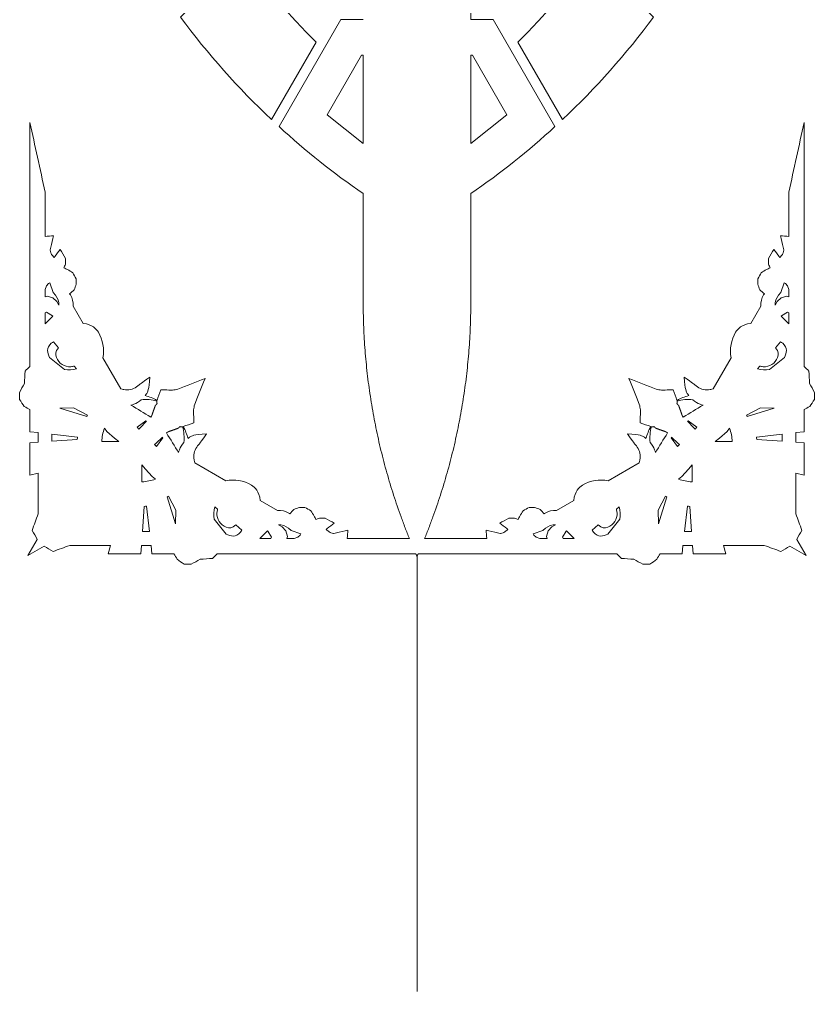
# Model space of a CAD drawing. Header units: inches. Extents: x -1.5 to 24.5, y -14.4 to 30.8.
# Drawn here: x 2.78 to 5.22, y -3.781 to -0.798 of the extents above; entities that cross this region are included whole.
import ezdxf

# ---------------------------------------------------------------- set-up
doc = ezdxf.new("R2010")
doc.units = ezdxf.units.IN
doc.header["$MEASUREMENT"] = 0
doc.layers.add('NOPLOT', color=5, linetype='Continuous', lineweight=5)

# ---------------------------------------------------------------- blocks, each defined once
blk = doc.blocks.new('Mask')
at = {"layer": 'NOPLOT', "color": 242, "true_color": 0xcd2027}
for p, q in [((-0.165, -1.1789), (-0.165, -0.9074)), ((-1.1304, -1.6084), (-1.1364, -1.6155)), ((-1.1265, -1.6062), (-1.1304, -1.6084)), ((-1.1159, -1.6355), (-1.1265, -1.6062)), ((1.1159, -1.6355), (1.1265, -1.6062)), ((1.1265, -1.6062), (1.1304, -1.6084)), ((1.1304, -1.6084), (1.1364, -1.6155)), ((-1.1364, -1.6155), (-1.1406, -1.6267)), ((-1.1406, -1.6267), (-1.1406, -1.6489)), ((-1.1093, -1.6445), (-1.1159, -1.6355)), ((1.1093, -1.6445), (1.1159, -1.6355)), ((1.1364, -1.6155), (1.1406, -1.6267)), ((1.1406, -1.6267), (1.1406, -1.6489)), ((-1.1406, -1.6489), (-1.1346, -1.6473)), ((-1.1346, -1.6473), (-1.1171, -1.652)), ((-1.1171, -1.652), (-1.1051, -1.664)), ((-1.1012, -1.6586), (-1.1093, -1.6445)), ((-1.1051, -1.664), (-1.0986, -1.6753)), ((-1.0986, -1.6682), (-1.1012, -1.6586)), ((-1.0986, -1.6753), (-1.0986, -1.6682)), ((1.0986, -1.6682), (1.1012, -1.6586)), ((1.1051, -1.664), (1.0986, -1.6753)), ((1.0986, -1.6753), (1.0986, -1.6682)), ((1.1012, -1.6586), (1.1093, -1.6445)), ((1.1171, -1.652), (1.1051, -1.664)), ((1.1346, -1.6473), (1.1171, -1.652)), ((1.1406, -1.6489), (1.1346, -1.6473)), ((-1.1364, -1.6965), (-1.1406, -1.6985)), ((-1.1406, -1.6985), (-1.1406, -1.7319)), ((-1.1179, -1.7071), (-1.1364, -1.6965)), ((-1.0548, -1.6781), (-1.0244, -1.7307)), ((1.0548, -1.6781), (1.0244, -1.7307)), ((1.1179, -1.7071), (1.1364, -1.6965)), ((1.1364, -1.6965), (1.1406, -1.6985)), ((1.1406, -1.6985), (1.1406, -1.7319)), ((-1.1406, -1.7319), (-1.1172, -1.7085)), ((-1.1172, -1.7085), (-1.1179, -1.7071)), ((1.1172, -1.7085), (1.1179, -1.7071)), ((1.1406, -1.7319), (1.1172, -1.7085)), ((-1.0993, -1.8059), (-1.1151, -1.7874)), ((1.0993, -1.8059), (1.1151, -1.7874)), ((-1.1272, -1.8353), (-1.0814, -1.8718)), ((-0.9636, -1.8361), (-0.9086, -1.9312)), ((0.9636, -1.8361), (0.9086, -1.9312)), ((1.1272, -1.8353), (1.0814, -1.8718)), ((-1.044, -1.8701), (-1.0512, -1.8617)), ((1.044, -1.8701), (1.0512, -1.8617)), ((-1.1875, -2.0631), (-1.1875, -1.9955)), ((-1.0542, -1.9896), (-1.0959, -1.9906)), ((-1.0959, -1.9906), (-1.0133, -2.016)), ((-1.0108, -2.0126), (-1.0542, -1.9896)), ((1.0108, -2.0126), (1.0542, -1.9896)), ((1.0959, -1.9906), (1.0133, -2.016)), ((1.0542, -1.9896), (1.0959, -1.9906)), ((1.1875, -2.0631), (1.1875, -1.9955)), ((-0.951, -2.0623), (-0.9587, -2.0526)), ((-0.8316, -2.0298), (-0.8587, -2.0492)), ((-0.8587, -2.0492), (-0.8529, -2.055)), ((-0.8529, -2.055), (-0.8497, -2.0513)), ((-0.8497, -2.0513), (-0.8297, -2.0312)), ((-0.8297, -2.0312), (-0.8316, -2.0298)), ((0.8297, -2.0312), (0.8316, -2.0298)), ((0.8497, -2.0513), (0.8297, -2.0312)), ((0.8316, -2.0298), (0.8587, -2.0492)), ((0.8529, -2.055), (0.8497, -2.0513)), ((0.8587, -2.0492), (0.8529, -2.055)), ((0.951, -2.0623), (0.9587, -2.0526)), ((-1.1622, -2.0659), (-1.1875, -2.0631)), ((-1.0412, -2.0795), (-1.1199, -2.0707)), ((-1.1199, -2.0707), (-1.1199, -2.0924)), ((-1.1199, -2.0924), (-1.0425, -2.0866)), ((-0.9277, -2.0829), (-0.951, -2.0623)), ((-0.9147, -2.0937), (-0.9277, -2.0829)), ((-0.8013, -2.0997), (-0.7812, -2.0797)), ((-0.7798, -2.0816), (-0.7992, -2.1087)), ((-0.7812, -2.0797), (-0.7798, -2.0816)), ((0.7812, -2.0797), (0.7798, -2.0816)), ((0.7798, -2.0816), (0.7992, -2.1087)), ((0.8013, -2.0997), (0.7812, -2.0797)), ((0.9147, -2.0937), (0.9277, -2.0829)), ((0.9277, -2.0829), (0.951, -2.0623)), ((1.0412, -2.0795), (1.1199, -2.0707)), ((1.1199, -2.0924), (1.0425, -2.0866)), ((1.1199, -2.0707), (1.1199, -2.0924)), ((1.1622, -2.0659), (1.1875, -2.0631)), ((-1.1875, -2.0975), (-1.1622, -2.0956)), ((-1.1875, -2.197), (-1.1875, -2.0975)), ((-0.805, -2.1029), (-0.8013, -2.0997)), ((-0.7992, -2.1087), (-0.805, -2.1029)), ((0.7992, -2.1087), (0.805, -2.1029)), ((0.805, -2.1029), (0.8013, -2.0997)), ((1.1875, -2.0975), (1.1622, -2.0956)), ((1.1875, -2.197), (1.1875, -2.0975)), ((-0.8437, -2.1647), (-0.8329, -2.1777)), ((-0.8329, -2.1777), (-0.8123, -2.201)), ((-0.5861, -2.2136), (-0.6812, -2.1586)), ((0.5861, -2.2136), (0.6812, -2.1586)), ((0.8329, -2.1777), (0.8123, -2.201)), ((0.8437, -2.1647), (0.8329, -2.1777)), ((-1.1622, -2.1902), (-1.1875, -2.197)), ((-0.8123, -2.201), (-0.8026, -2.2087)), ((0.8123, -2.201), (0.8026, -2.2087)), ((1.1622, -2.1902), (1.1875, -2.197)), ((-0.7406, -2.3459), (-0.766, -2.2633)), ((-0.7626, -2.2608), (-0.7396, -2.3042)), ((0.7626, -2.2608), (0.7396, -2.3042)), ((0.7406, -2.3459), (0.766, -2.2633)), ((-0.8424, -2.3699), (-0.8366, -2.2925)), ((-0.8295, -2.2912), (-0.8207, -2.3699)), ((-0.6201, -2.294), (-0.6117, -2.3012)), ((-0.4281, -2.3048), (-0.4807, -2.2744)), ((0.4281, -2.3048), (0.4807, -2.2744)), ((0.6201, -2.294), (0.6117, -2.3012)), ((0.8295, -2.2912), (0.8207, -2.3699)), ((0.8424, -2.3699), (0.8366, -2.2925)), ((-0.7396, -2.3042), (-0.7406, -2.3459)), ((0.7396, -2.3042), (0.7406, -2.3459)), ((-0.5853, -2.3772), (-0.6218, -2.3314)), ((-0.5559, -2.3493), (-0.5374, -2.3651)), ((-0.4253, -2.3486), (-0.4182, -2.3486)), ((-0.414, -2.3551), (-0.4253, -2.3486)), ((-0.4182, -2.3486), (-0.4086, -2.3512)), ((-0.402, -2.3671), (-0.414, -2.3551)), ((-0.4086, -2.3512), (-0.3945, -2.3593)), ((0.4086, -2.3512), (0.3945, -2.3593)), ((0.402, -2.3671), (0.414, -2.3551)), ((0.4182, -2.3486), (0.4086, -2.3512)), ((0.414, -2.3551), (0.4253, -2.3486)), ((0.4253, -2.3486), (0.4182, -2.3486)), ((0.5559, -2.3493), (0.5374, -2.3651)), ((0.5853, -2.3772), (0.6218, -2.3314)), ((-0.8207, -2.3699), (-0.8424, -2.3699)), ((-0.4819, -2.3906), (-0.4585, -2.3672)), ((-0.4585, -2.3672), (-0.4571, -2.3679)), ((-0.4571, -2.3679), (-0.4465, -2.3864)), ((-0.4465, -2.3864), (-0.4485, -2.3906)), ((-0.3973, -2.3846), (-0.402, -2.3671)), ((-0.3989, -2.3906), (-0.3973, -2.3846)), ((-0.3945, -2.3593), (-0.3855, -2.3659)), ((-0.3855, -2.3659), (-0.3562, -2.3765)), ((-0.3655, -2.3864), (-0.3767, -2.3906)), ((-0.3584, -2.3804), (-0.3655, -2.3864)), ((-0.3562, -2.3765), (-0.3584, -2.3804)), ((0.3855, -2.3659), (0.3562, -2.3765)), ((0.3562, -2.3765), (0.3584, -2.3804)), ((0.3584, -2.3804), (0.3655, -2.3864)), ((0.3655, -2.3864), (0.3767, -2.3906)), ((0.3945, -2.3593), (0.3855, -2.3659)), ((0.3973, -2.3846), (0.402, -2.3671)), ((0.3989, -2.3906), (0.3973, -2.3846)), ((0.4571, -2.3679), (0.4465, -2.3864)), ((0.4465, -2.3864), (0.4485, -2.3906)), ((0.4585, -2.3672), (0.4571, -2.3679)), ((0.4819, -2.3906), (0.4585, -2.3672)), ((0.8207, -2.3699), (0.8424, -2.3699)), ((-1.1935, -2.4435), (-1.1647, -2.3935)), ((-1.1935, -2.4435), (-1.1435, -2.4147)), ((-0.9402, -2.4122), (-0.947, -2.4375)), ((-0.8475, -2.4375), (-0.8456, -2.4122)), ((-0.8159, -2.4122), (-0.8131, -2.4375)), ((-0.4485, -2.3906), (-0.4819, -2.3906)), ((-0.3767, -2.3906), (-0.3989, -2.3906)), ((0.3767, -2.3906), (0.3989, -2.3906)), ((0.4485, -2.3906), (0.4819, -2.3906)), ((0.8159, -2.4122), (0.8131, -2.4375)), ((0.8475, -2.4375), (0.8456, -2.4122)), ((0.9402, -2.4122), (0.947, -2.4375)), ((1.1935, -2.4435), (1.1435, -2.4147)), ((1.1935, -2.4435), (1.1647, -2.3935)), ((-0.947, -2.4375), (-0.8475, -2.4375)), ((-0.8131, -2.4375), (-0.7455, -2.4375)), ((0.8131, -2.4375), (0.7455, -2.4375)), ((0.947, -2.4375), (0.8475, -2.4375))]:
    blk.add_line(p, q, dxfattribs=at)
for points in [[(-0.5349, -0.6012, 0.041743), (-0.3098, -0.8679), (-0.4468, -1.1051, -0.044528), (-0.7251, -0.7914)], [(0.5349, -0.6012, -0.041743), (0.3098, -0.8679), (0.4468, -1.1051, 0.044528), (0.7251, -0.7914)]]:
    blk.add_lwpolyline(points, format="xyb", close=True, dxfattribs=at)
for points in [[(-0.165, -0.798), (-0.2334, -0.798), (-0.4233, -1.127, 0.035029), (-0.165, -1.3326, 0.03388)], [(0.165, -0.798), (0.2334, -0.798), (0.4233, -1.127, -0.035029), (0.165, -1.3326, -0.03388)]]:
    blk.add_lwpolyline(points, format="xyb", dxfattribs=at)
for points in [[(-0.165, -0.9074), (-0.1702, -0.9074), (-0.2759, -1.0904), (-0.165, -1.1789)], [(0.165, -0.9074), (0.1702, -0.9074), (0.2759, -1.0904), (0.165, -1.1789)], [(-0.9147, -2.0937), (-0.9668, -2.0937)], [(0.9147, -2.0937), (0.9668, -2.0937)], [(-0.8437, -2.2168), (-0.8437, -2.1647)], [(0.8437, -2.2168), (0.8437, -2.1647)]]:
    blk.add_lwpolyline(points, dxfattribs=at)
for centre, radius, start, end in [((-0.8325, -2.0988), 0.1344, 75.0575, 95.9093), ((-0.8778, -2.1134), 0.1669, 61.1845, 74.7938), ((0.8778, -2.1134), 0.1669, 105.2062, 118.8155), ((0.8325, -2.0988), 0.1344, 84.0907, 104.9425), ((-0.8778, -2.1134), 0.1669, 142.8314, 144.3099), ((0.8778, -2.1134), 0.1669, 35.6901, 37.1686), ((-0.8325, -2.0988), 0.1344, 159.8979, 177.8331), ((-0.8488, -2.0825), 0.1344, 354.0907, 14.9425), ((-0.8634, -2.1278), 0.1669, 15.2062, 28.8155), ((0.8634, -2.1278), 0.1669, 151.1845, 164.7938), ((0.8488, -2.0825), 0.1344, 165.0575, 185.9093), ((0.8325, -2.0988), 0.1344, 2.1669, 20.1021), ((-0.8778, -2.1134), 0.1669, 168.2876, 170.7487), ((0.8778, -2.1134), 0.1669, 9.2513, 11.7124), ((-0.8488, -2.0825), 0.1344, 272.1669, 290.1021), ((0.8488, -2.0825), 0.1344, 249.8979, 267.8331), ((-0.8634, -2.1278), 0.1669, 305.6901, 307.1686), ((0.8634, -2.1278), 0.1669, 232.8314, 234.3099), ((-0.8634, -2.1278), 0.1669, 279.2513, 281.7124), ((0.8634, -2.1278), 0.1669, 258.2876, 260.7487)]:
    blk.add_arc(centre, radius, start, end, dxfattribs=at)
for points in [[(0.165, -0.3473), (0.165, -0.4976), (0.165, -0.6478), (0.165, -0.798)], [(0.165, -0.9074), (0.165, -0.9979), (0.165, -1.0884), (0.165, -1.1789)], [(-1.1406, -1.3282), (-1.1562, -1.2568), (-1.1719, -1.1853), (-1.1875, -1.1139)], [(-1.1875, -1.1139), (-1.1875, -1.3635), (-1.1875, -1.6131), (-1.1875, -1.8627)], [(1.1406, -1.3282), (1.1562, -1.2568), (1.1719, -1.1853), (1.1875, -1.1139)], [(1.1875, -1.1139), (1.1875, -1.3635), (1.1875, -1.6131), (1.1875, -1.8627)], [(-1.1406, -1.464), (-1.1406, -1.4187), (-1.1406, -1.3735), (-1.1406, -1.3282)], [(1.1406, -1.464), (1.1406, -1.4187), (1.1406, -1.3735), (1.1406, -1.3282)], [(-1.115, -1.4618), (-1.1235, -1.4625), (-1.1321, -1.4632), (-1.1406, -1.464)], [(-1.1236, -1.4973), (-1.1207, -1.4855), (-1.1178, -1.4736), (-1.115, -1.4618)], [(1.1236, -1.4973), (1.1207, -1.4855), (1.1178, -1.4736), (1.115, -1.4618)], [(1.115, -1.4618), (1.1235, -1.4625), (1.1321, -1.4632), (1.1406, -1.464)], [(-1.1257, -1.5053), (-1.125, -1.5026), (-1.1243, -1.5), (-1.1236, -1.4973)], [(-1.1257, -1.5062), (-1.1257, -1.5059), (-1.1257, -1.5056), (-1.1257, -1.5053)], [(-1.1237, -1.5139), (-1.1243, -1.5114), (-1.125, -1.5088), (-1.1257, -1.5062)], [(-1.1207, -1.5191), (-1.1217, -1.5174), (-1.1227, -1.5157), (-1.1237, -1.5139)], [(-1.1133, -1.5286), (-1.1158, -1.5254), (-1.1182, -1.5222), (-1.1207, -1.5191)], [(-1.0942, -1.5036), (-1.0996, -1.511), (-1.1051, -1.5184), (-1.1105, -1.5258)], [(-1.0784, -1.5318), (-1.0837, -1.5224), (-1.0889, -1.513), (-1.0942, -1.5036)], [(1.0784, -1.5318), (1.0837, -1.5224), (1.0889, -1.513), (1.0942, -1.5036)], [(1.0942, -1.5036), (1.0996, -1.511), (1.1051, -1.5184), (1.1105, -1.5258)], [(1.1133, -1.5286), (1.1158, -1.5254), (1.1182, -1.5222), (1.1207, -1.5191)], [(1.1207, -1.5191), (1.1217, -1.5174), (1.1227, -1.5157), (1.1237, -1.5139)], [(1.1257, -1.5053), (1.125, -1.5026), (1.1243, -1.5), (1.1236, -1.4973)], [(1.1237, -1.5139), (1.1243, -1.5114), (1.125, -1.5088), (1.1257, -1.5062)], [(1.1257, -1.5062), (1.1257, -1.5059), (1.1257, -1.5056), (1.1257, -1.5053)], [(-1.1105, -1.5258), (-1.1115, -1.5267), (-1.1124, -1.5277), (-1.1133, -1.5286)], [(-1.0831, -1.5607), (-1.0816, -1.5568), (-1.0801, -1.5529), (-1.0786, -1.5491)], [(-1.0786, -1.5491), (-1.0785, -1.5433), (-1.0785, -1.5375), (-1.0784, -1.5318)], [(1.0786, -1.5491), (1.0785, -1.5433), (1.0785, -1.5375), (1.0784, -1.5318)], [(1.0831, -1.5607), (1.0816, -1.5568), (1.0801, -1.5529), (1.0786, -1.5491)], [(1.1105, -1.5258), (1.1115, -1.5267), (1.1124, -1.5277), (1.1133, -1.5286)], [(-1.0721, -1.565), (-1.0758, -1.5636), (-1.0794, -1.5622), (-1.0831, -1.5607)], [(-1.0559, -1.5756), (-1.0613, -1.5721), (-1.0667, -1.5685), (-1.0721, -1.565)], [(-1.0455, -1.5936), (-1.049, -1.5876), (-1.0524, -1.5816), (-1.0559, -1.5756)], [(1.0455, -1.5936), (1.049, -1.5876), (1.0524, -1.5816), (1.0559, -1.5756)], [(1.0559, -1.5756), (1.0613, -1.5721), (1.0667, -1.5685), (1.0721, -1.565)], [(1.0721, -1.565), (1.0758, -1.5636), (1.0794, -1.5622), (1.0831, -1.5607)], [(-1.0515, -1.6276), (-1.0495, -1.6218), (-1.0475, -1.616), (-1.0455, -1.6101)], [(-1.0455, -1.6101), (-1.0455, -1.6046), (-1.0455, -1.5991), (-1.0455, -1.5936)], [(1.0455, -1.6101), (1.0455, -1.6046), (1.0455, -1.5991), (1.0455, -1.5936)], [(1.0515, -1.6276), (1.0495, -1.6218), (1.0475, -1.616), (1.0455, -1.6101)], [(-1.0656, -1.64), (-1.0655, -1.64), (-1.0655, -1.64), (-1.0655, -1.64)], [(-1.0655, -1.64), (-1.0608, -1.6359), (-1.0562, -1.6318), (-1.0515, -1.6276)], [(1.0655, -1.64), (1.0608, -1.6359), (1.0562, -1.6318), (1.0515, -1.6276)], [(1.0656, -1.64), (1.0655, -1.64), (1.0655, -1.64), (1.0655, -1.64)], [(-1.1272, -1.8353), (-1.1306, -1.8282), (-1.1327, -1.8207), (-1.1335, -1.8136)], [(1.1272, -1.8353), (1.1306, -1.8282), (1.1327, -1.8207), (1.1335, -1.8136)], [(-1.2021, -1.8773), (-1.2029, -1.8899), (-1.2037, -1.9025), (-1.2045, -1.9151)], [(-1.1875, -1.8627), (-1.1924, -1.8675), (-1.1972, -1.8724), (-1.2021, -1.8773)], [(-1.044, -1.8701), (-1.0562, -1.8743), (-1.0692, -1.8747), (-1.0814, -1.8718)], [(1.044, -1.8701), (1.0562, -1.8743), (1.0692, -1.8747), (1.0814, -1.8718)], [(1.1875, -1.8627), (1.1924, -1.8675), (1.1972, -1.8724), (1.2021, -1.8773)], [(1.2021, -1.8773), (1.2029, -1.8899), (1.2037, -1.9025), (1.2045, -1.9151)], [(-0.6503, -1.9003), (-0.6781, -1.9113), (-0.7058, -1.9222), (-0.7336, -1.9331)], [(-0.6503, -1.9003), (-0.6613, -1.9281), (-0.6722, -1.9558), (-0.6831, -1.9836)], [(0.6503, -1.9003), (0.6781, -1.9113), (0.7058, -1.9222), (0.7336, -1.9331)], [(0.6503, -1.9003), (0.6613, -1.9281), (0.6722, -1.9558), (0.6831, -1.9836)], [(-1.2045, -1.9151), (-1.2095, -1.9243), (-1.2145, -1.9336), (-1.2195, -1.9428)], [(-0.7859, -1.9343), (-0.7897, -1.9453), (-0.7936, -1.9563), (-0.7974, -1.9673)], [(-0.7608, -1.9352), (-0.7692, -1.9349), (-0.7776, -1.9346), (-0.7859, -1.9343)], [(-0.7505, -1.9358), (-0.7539, -1.9356), (-0.7574, -1.9354), (-0.7608, -1.9352)], [(-0.7336, -1.9331), (-0.7392, -1.934), (-0.7448, -1.9349), (-0.7505, -1.9358)], [(0.7336, -1.9331), (0.7392, -1.934), (0.7448, -1.9349), (0.7505, -1.9358)], [(0.7505, -1.9358), (0.7539, -1.9356), (0.7574, -1.9354), (0.7608, -1.9352)], [(0.7608, -1.9352), (0.7692, -1.9349), (0.7776, -1.9346), (0.7859, -1.9343)], [(0.7859, -1.9343), (0.7897, -1.9453), (0.7936, -1.9563), (0.7974, -1.9673)], [(1.2045, -1.9151), (1.2095, -1.9243), (1.2145, -1.9336), (1.2195, -1.9428)], [(-1.2195, -1.9428), (-1.2195, -1.95), (-1.2195, -1.9573), (-1.2195, -1.9646)], [(-1.2195, -1.9646), (-1.2145, -1.9716), (-1.2095, -1.9786), (-1.2046, -1.9857)], [(1.2195, -1.9646), (1.2145, -1.9716), (1.2095, -1.9786), (1.2046, -1.9857)], [(1.2195, -1.9428), (1.2195, -1.95), (1.2195, -1.9573), (1.2195, -1.9646)], [(-1.2046, -1.9857), (-1.1989, -1.9889), (-1.1932, -1.9922), (-1.1875, -1.9955)], [(-0.8168, -2.0185), (-0.837, -2.0061), (-0.8572, -1.9938), (-0.8774, -1.9814)], [(-0.6831, -1.9836), (-0.684, -1.9892), (-0.6849, -1.9948), (-0.6858, -2.0005)], [(0.6831, -1.9836), (0.684, -1.9892), (0.6849, -1.9948), (0.6858, -2.0005)], [(0.8168, -2.0185), (0.837, -2.0061), (0.8572, -1.9938), (0.8774, -1.9814)], [(1.2046, -1.9857), (1.1989, -1.9889), (1.1932, -1.9922), (1.1875, -1.9955)], [(-0.8131, -2.0126), (-0.8143, -2.0146), (-0.8155, -2.0165), (-0.8168, -2.0185)], [(-0.6858, -2.0005), (-0.6856, -2.0039), (-0.6854, -2.0074), (-0.6852, -2.0108)], [(-0.6852, -2.0108), (-0.6849, -2.0192), (-0.6846, -2.0276), (-0.6843, -2.0359)], [(0.6852, -2.0108), (0.6849, -2.0192), (0.6846, -2.0276), (0.6843, -2.0359)], [(0.6858, -2.0005), (0.6856, -2.0039), (0.6854, -2.0074), (0.6852, -2.0108)], [(0.8131, -2.0126), (0.8143, -2.0146), (0.8155, -2.0165), (0.8168, -2.0185)], [(-0.6843, -2.0359), (-0.6953, -2.0397), (-0.7063, -2.0436), (-0.7173, -2.0474)], [(0.6843, -2.0359), (0.6953, -2.0397), (0.7063, -2.0436), (0.7173, -2.0474)], [(-1.1622, -2.0659), (-1.1622, -2.0758), (-1.1622, -2.0857), (-1.1622, -2.0956)], [(-0.7626, -2.0631), (-0.7646, -2.0643), (-0.7665, -2.0655), (-0.7685, -2.0668)], [(-0.7685, -2.0668), (-0.7561, -2.087), (-0.7438, -2.1072), (-0.7314, -2.1274)], [(0.7685, -2.0668), (0.7561, -2.087), (0.7438, -2.1072), (0.7314, -2.1274)], [(0.7626, -2.0631), (0.7646, -2.0643), (0.7665, -2.0655), (0.7685, -2.0668)], [(1.1622, -2.0659), (1.1622, -2.0758), (1.1622, -2.0857), (1.1622, -2.0956)], [(-1.1622, -2.1902), (-1.1622, -2.2319), (-1.1622, -2.2737), (-1.1622, -2.3154)], [(1.1622, -2.1902), (1.1622, -2.2319), (1.1622, -2.2737), (1.1622, -2.3154)], [(-0.6201, -2.294), (-0.6243, -2.3062), (-0.6247, -2.3192), (-0.6218, -2.3314)], [(-0.3776, -2.3015), (-0.3718, -2.2995), (-0.366, -2.2975), (-0.3601, -2.2955)], [(-0.3601, -2.2955), (-0.3546, -2.2955), (-0.3491, -2.2955), (-0.3436, -2.2955)], [(-0.3436, -2.2955), (-0.3376, -2.299), (-0.3316, -2.3024), (-0.3256, -2.3059)], [(0.3436, -2.2955), (0.3376, -2.299), (0.3316, -2.3024), (0.3256, -2.3059)], [(0.3601, -2.2955), (0.3546, -2.2955), (0.3491, -2.2955), (0.3436, -2.2955)], [(0.3776, -2.3015), (0.3718, -2.2995), (0.366, -2.2975), (0.3601, -2.2955)], [(0.6201, -2.294), (0.6243, -2.3062), (0.6247, -2.3192), (0.6218, -2.3314)], [(-1.1622, -2.3154), (-1.1684, -2.3324), (-1.1746, -2.3493), (-1.1808, -2.3663)], [(-0.39, -2.3155), (-0.3859, -2.3108), (-0.3818, -2.3062), (-0.3776, -2.3015)], [(-0.39, -2.3156), (-0.39, -2.3155), (-0.39, -2.3155), (-0.39, -2.3155)], [(-0.3256, -2.3059), (-0.3221, -2.3113), (-0.3185, -2.3167), (-0.315, -2.3221)], [(-0.315, -2.3221), (-0.3136, -2.3258), (-0.3122, -2.3294), (-0.3107, -2.3331)], [(0.315, -2.3221), (0.3136, -2.3258), (0.3122, -2.3294), (0.3107, -2.3331)], [(0.3256, -2.3059), (0.3221, -2.3113), (0.3185, -2.3167), (0.315, -2.3221)], [(0.39, -2.3155), (0.3859, -2.3108), (0.3818, -2.3062), (0.3776, -2.3015)], [(0.39, -2.3156), (0.39, -2.3155), (0.39, -2.3155), (0.39, -2.3155)], [(1.1622, -2.3154), (1.1684, -2.3324), (1.1746, -2.3493), (1.1808, -2.3663)], [(-0.3107, -2.3331), (-0.3068, -2.3316), (-0.3029, -2.3301), (-0.2991, -2.3286)], [(-0.2991, -2.3286), (-0.2933, -2.3285), (-0.2875, -2.3285), (-0.2818, -2.3284)], [(-0.2818, -2.3284), (-0.2724, -2.3337), (-0.263, -2.3389), (-0.2536, -2.3442)], [(-0.2536, -2.3442), (-0.261, -2.3496), (-0.2684, -2.3551), (-0.2758, -2.3605)], [(0.2818, -2.3284), (0.2724, -2.3337), (0.263, -2.3389), (0.2536, -2.3442)], [(0.2536, -2.3442), (0.261, -2.3496), (0.2684, -2.3551), (0.2758, -2.3605)], [(0.2991, -2.3286), (0.2933, -2.3285), (0.2875, -2.3285), (0.2818, -2.3284)], [(0.3107, -2.3331), (0.3068, -2.3316), (0.3029, -2.3301), (0.2991, -2.3286)], [(-1.1808, -2.3663), (-1.1754, -2.3754), (-1.1701, -2.3844), (-1.1647, -2.3935)], [(-0.5853, -2.3772), (-0.5782, -2.3806), (-0.5707, -2.3827), (-0.5636, -2.3835)], [(-0.2758, -2.3605), (-0.2767, -2.3615), (-0.2777, -2.3624), (-0.2786, -2.3633)], [(-0.2786, -2.3633), (-0.2754, -2.3658), (-0.2722, -2.3682), (-0.2691, -2.3707)], [(-0.2691, -2.3707), (-0.2674, -2.3717), (-0.2657, -2.3727), (-0.2639, -2.3737)], [(-0.2639, -2.3737), (-0.2614, -2.3743), (-0.2588, -2.375), (-0.2562, -2.3757)], [(-0.2562, -2.3757), (-0.2559, -2.3757), (-0.2556, -2.3757), (-0.2553, -2.3757)], [(-0.2553, -2.3757), (-0.2526, -2.375), (-0.25, -2.3743), (-0.2473, -2.3736)], [(-0.2473, -2.3736), (-0.2355, -2.3707), (-0.2236, -2.3678), (-0.2118, -2.365)], [(-0.2118, -2.365), (-0.2125, -2.3735), (-0.2132, -2.3821), (-0.214, -2.3906)], [(0.2473, -2.3736), (0.2355, -2.3707), (0.2236, -2.3678), (0.2118, -2.365)], [(0.2118, -2.365), (0.2125, -2.3735), (0.2132, -2.3821), (0.214, -2.3906)], [(0.2553, -2.3757), (0.2526, -2.375), (0.25, -2.3743), (0.2473, -2.3736)], [(0.2562, -2.3757), (0.2559, -2.3757), (0.2556, -2.3757), (0.2553, -2.3757)], [(0.2639, -2.3737), (0.2614, -2.3743), (0.2588, -2.375), (0.2562, -2.3757)], [(0.2691, -2.3707), (0.2674, -2.3717), (0.2657, -2.3727), (0.2639, -2.3737)], [(0.2786, -2.3633), (0.2754, -2.3658), (0.2722, -2.3682), (0.2691, -2.3707)], [(0.2758, -2.3605), (0.2767, -2.3615), (0.2777, -2.3624), (0.2786, -2.3633)], [(0.5853, -2.3772), (0.5782, -2.3806), (0.5707, -2.3827), (0.5636, -2.3835)], [(1.1808, -2.3663), (1.1754, -2.3754), (1.1701, -2.3844), (1.1647, -2.3935)], [(-1.1163, -2.4308), (-1.1254, -2.4254), (-1.1344, -2.4201), (-1.1435, -2.4147)], [(-1.0654, -2.4122), (-1.0824, -2.4184), (-1.0993, -2.4246), (-1.1163, -2.4308)], [(-0.9402, -2.4122), (-0.9819, -2.4122), (-1.0237, -2.4122), (-1.0654, -2.4122)], [(-0.8159, -2.4122), (-0.8258, -2.4122), (-0.8357, -2.4122), (-0.8456, -2.4122)], [(-0.214, -2.3906), (-0.1687, -2.3906), (-0.1235, -2.3906), (-0.0234, -2.3906)], [(0.214, -2.3906), (0.1687, -2.3906), (0.1235, -2.3906), (0.0234, -2.3906)], [(0.8159, -2.4122), (0.8258, -2.4122), (0.8357, -2.4122), (0.8456, -2.4122)], [(0.9402, -2.4122), (0.9819, -2.4122), (1.0237, -2.4122), (1.0654, -2.4122)], [(1.0654, -2.4122), (1.0824, -2.4184), (1.0993, -2.4246), (1.1163, -2.4308)], [(1.1163, -2.4308), (1.1254, -2.4254), (1.1344, -2.4201), (1.1435, -2.4147)], [(-0.7357, -2.4546), (-0.7389, -2.4489), (-0.7422, -2.4432), (-0.7455, -2.4375)], [(-0.6127, -2.4375), (-0.6175, -2.4424), (-0.6224, -2.4472), (-0.6273, -2.4521)], [(-0.0036, -2.4375), (-0.1135, -2.4375), (-0.3631, -2.4375), (-0.6127, -2.4375)], [(0.0036, -2.4375), (0.1135, -2.4375), (0.3631, -2.4375), (0.6127, -2.4375)], [(0.6127, -2.4375), (0.6175, -2.4424), (0.6224, -2.4472), (0.6273, -2.4521)], [(0.7357, -2.4546), (0.7389, -2.4489), (0.7422, -2.4432), (0.7455, -2.4375)], [(-0.7146, -2.4695), (-0.7216, -2.4645), (-0.7286, -2.4595), (-0.7357, -2.4546)], [(-0.6928, -2.4695), (-0.7, -2.4695), (-0.7073, -2.4695), (-0.7146, -2.4695)], [(-0.6651, -2.4545), (-0.6743, -2.4595), (-0.6836, -2.4645), (-0.6928, -2.4695)], [(-0.6273, -2.4521), (-0.6399, -2.4529), (-0.6525, -2.4537), (-0.6651, -2.4545)], [(0.6273, -2.4521), (0.6399, -2.4529), (0.6525, -2.4537), (0.6651, -2.4545)], [(0.6651, -2.4545), (0.6743, -2.4595), (0.6836, -2.4645), (0.6928, -2.4695)], [(0.6928, -2.4695), (0.7, -2.4695), (0.7073, -2.4695), (0.7146, -2.4695)], [(0.7146, -2.4695), (0.7216, -2.4645), (0.7286, -2.4595), (0.7357, -2.4546)]]:
    blk.add_open_spline(points, degree=3, dxfattribs=at)
for points, weights, knots in [([(-0.0234, -2.3906), (-0.1172, -2.1594), (-0.165, -1.9146), (-0.165, -1.6653), (-0.165, -1.5544), (-0.165, -1.4435), (-0.165, -1.3326)], [0.997003577784, 0.985662135826, 0.986660943231, 1, 1, 1, 1], [71.2932037, 71.2932037, 71.2932037, 71.2932037, 71.6787162, 71.6787162, 71.6787162, 71.9311028, 71.9311028, 71.9311028, 71.9311028]), ([(0.0234, -2.3906), (0.1172, -2.1594), (0.165, -1.9146), (0.165, -1.6653), (0.165, -1.5544), (0.165, -1.4435), (0.165, -1.3326)], [0.997003577784, 0.985662135826, 0.986660943231, 1, 1, 1, 1], [71.2932037, 71.2932037, 71.2932037, 71.2932037, 71.6787162, 71.6787162, 71.6787162, 71.9311028, 71.9311028, 71.9311028, 71.9311028]), ([(-0.7974, -1.9776), (-0.8004, -1.9795), (-0.8026, -1.9823), (-0.8037, -1.9856), (-0.8069, -1.9946), (-0.81, -2.0036), (-0.8131, -2.0126)], [1, 0.962827800949, 0.962827800949, 1, 1, 1, 1], [13.013075, 13.013075, 13.013075, 13.013075, 13.6841, 13.6841, 13.6841, 14.6841, 14.6841, 14.6841, 14.6841]), ([(0.7974, -1.9776), (0.8004, -1.9795), (0.8026, -1.9823), (0.8037, -1.9856), (0.8069, -1.9946), (0.81, -2.0036), (0.8131, -2.0126)], [1, 0.962827800949, 0.962827800949, 1, 1, 1, 1], [13.013075, 13.013075, 13.013075, 13.013075, 13.6841, 13.6841, 13.6841, 14.6841, 14.6841, 14.6841, 14.6841]), ([(-0.7276, -2.0474), (-0.7295, -2.0504), (-0.7323, -2.0526), (-0.7356, -2.0537), (-0.7446, -2.0569), (-0.7536, -2.06), (-0.7626, -2.0631)], [1, 0.962827800949, 0.962827800949, 1, 1, 1, 1], [13.013075, 13.013075, 13.013075, 13.013075, 13.6841, 13.6841, 13.6841, 14.6841, 14.6841, 14.6841, 14.6841]), ([(0.7276, -2.0474), (0.7295, -2.0504), (0.7323, -2.0526), (0.7356, -2.0537), (0.7446, -2.0569), (0.7536, -2.06), (0.7626, -2.0631)], [1, 0.962827800949, 0.962827800949, 1, 1, 1, 1], [13.013075, 13.013075, 13.013075, 13.013075, 13.6841, 13.6841, 13.6841, 14.6841, 14.6841, 14.6841, 14.6841])]:
    blk.add_rational_spline(points, weights, degree=3, knots=knots, dxfattribs=at)
for points, knots in [([(-1.0548, -1.6781), (-1.0545, -1.666), (-1.0568, -1.6536), (-1.0641, -1.6421), (-1.0648, -1.641), (-1.0656, -1.64)], [36.30329236, 36.30329236, 36.30329236, 36.30329236, 36.33619026, 36.33619026, 36.33972405, 36.33972405, 36.33972405, 36.33972405]), ([(1.0548, -1.6781), (1.0545, -1.666), (1.0568, -1.6536), (1.0641, -1.6421), (1.0648, -1.641), (1.0656, -1.64)], [36.30329236, 36.30329236, 36.30329236, 36.30329236, 36.33619026, 36.33619026, 36.33972405, 36.33972405, 36.33972405, 36.33972405]), ([(-0.9636, -1.8361), (-0.9586, -1.8097), (-0.9631, -1.7817), (-0.985, -1.7456), (-0.995, -1.735), (-1.0244, -1.7307)], [19.354009, 19.354009, 19.354009, 19.354009, 20.088724, 20.088724, 20.477197, 20.477197, 20.477197, 20.477197]), ([(0.9636, -1.8361), (0.9586, -1.8097), (0.9631, -1.7817), (0.985, -1.7456), (0.995, -1.735), (1.0244, -1.7307)], [19.354009, 19.354009, 19.354009, 19.354009, 20.088724, 20.088724, 20.477197, 20.477197, 20.477197, 20.477197]), ([(-1.1335, -1.8136), (-1.1332, -1.807), (-1.1288, -1.7974), (-1.1198, -1.7899), (-1.1175, -1.7885), (-1.1151, -1.7874)], [24.4557, 24.4557, 24.4557, 24.4557, 25.307058, 25.307058, 25.557053, 25.557053, 25.557053, 25.557053]), ([(1.1335, -1.8136), (1.1332, -1.807), (1.1288, -1.7974), (1.1198, -1.7899), (1.1175, -1.7885), (1.1151, -1.7874)], [24.4557, 24.4557, 24.4557, 24.4557, 25.307058, 25.307058, 25.557053, 25.557053, 25.557053, 25.557053]), ([(-1.0993, -1.8059), (-1.11, -1.8169), (-1.1097, -1.8267), (-1.0994, -1.8533), (-1.0811, -1.865), (-1.0583, -1.8635), (-1.0547, -1.8628), (-1.0512, -1.8617)], [31.500163, 31.500163, 31.500163, 31.500163, 32.109662, 32.109662, 33.371854, 33.371854, 33.61589, 33.61589, 33.61589, 33.61589]), ([(1.0993, -1.8059), (1.11, -1.8169), (1.1097, -1.8267), (1.0994, -1.8533), (1.0811, -1.865), (1.0583, -1.8635), (1.0547, -1.8628), (1.0512, -1.8617)], [31.500163, 31.500163, 31.500163, 31.500163, 32.109662, 32.109662, 33.371854, 33.371854, 33.61589, 33.61589, 33.61589, 33.61589]), ([(-0.8192, -1.8953), (-0.8475, -1.915), (-0.8499, -1.9173), (-0.8523, -1.9196), (-0.8524, -1.9196), (-0.8524, -1.9197)], [16.742974, 16.742974, 16.742974, 16.742974, 17.732974, 17.732974, 17.742974, 17.742974, 17.742974, 17.742974]), ([(-0.834, -1.9524), (-0.8323, -1.9502), (-0.8306, -1.948), (-0.8257, -1.9411), (-0.8228, -1.9361), (-0.8192, -1.8953)], [16.72452043, 16.72452043, 16.72452043, 16.72452043, 16.73052272, 16.73052272, 16.742974, 16.742974, 16.742974, 16.742974]), ([(0.834, -1.9524), (0.8323, -1.9502), (0.8306, -1.948), (0.8257, -1.9411), (0.8228, -1.9361), (0.8192, -1.8953)], [16.72452043, 16.72452043, 16.72452043, 16.72452043, 16.73052272, 16.73052272, 16.742974, 16.742974, 16.742974, 16.742974]), ([(0.8192, -1.8953), (0.8475, -1.915), (0.8499, -1.9173), (0.8523, -1.9196), (0.8524, -1.9196), (0.8524, -1.9197)], [16.742974, 16.742974, 16.742974, 16.742974, 17.732974, 17.732974, 17.742974, 17.742974, 17.742974, 17.742974]), ([(-0.8524, -1.9197), (-0.8618, -1.9286), (-0.8758, -1.9345), (-0.8928, -1.9346), (-0.896, -1.9343), (-0.9009, -1.9334), (-0.9025, -1.933), (-0.9045, -1.9325), (-0.9026, -1.9332), (-0.9086, -1.9312)], [17.742974, 17.742974, 17.742974, 17.742974, 18.491185, 18.491185, 18.671219, 18.671219, 18.766383, 18.766383, 18.793869, 18.793869, 18.793869, 18.793869]), ([(0.8524, -1.9197), (0.8618, -1.9286), (0.8758, -1.9345), (0.8928, -1.9346), (0.896, -1.9343), (0.9009, -1.9334), (0.9025, -1.933), (0.9045, -1.9325), (0.9026, -1.9332), (0.9086, -1.9312)], [17.742974, 17.742974, 17.742974, 17.742974, 18.491185, 18.491185, 18.671219, 18.671219, 18.766383, 18.766383, 18.793869, 18.793869, 18.793869, 18.793869]), ([(-0.8774, -1.9814), (-0.8746, -1.9808), (-0.8718, -1.98), (-0.8607, -1.9758), (-0.8532, -1.9711), (-0.8463, -1.9652)], [16.68409976, 16.68409976, 16.68409976, 16.68409976, 16.69118305, 16.69118305, 16.71139818, 16.71139818, 16.71139818, 16.71139818]), ([(0.8774, -1.9814), (0.8746, -1.9808), (0.8718, -1.98), (0.8607, -1.9758), (0.8532, -1.9711), (0.8463, -1.9652)], [16.68409976, 16.68409976, 16.68409976, 16.68409976, 16.69118305, 16.69118305, 16.71139818, 16.71139818, 16.71139818, 16.71139818]), ([(-0.7024, -2.084), (-0.7002, -2.0823), (-0.698, -2.0806), (-0.6911, -2.0757), (-0.6861, -2.0728), (-0.6453, -2.0692)], [16.72452043, 16.72452043, 16.72452043, 16.72452043, 16.73052272, 16.73052272, 16.742974, 16.742974, 16.742974, 16.742974]), ([(-0.6453, -2.0692), (-0.665, -2.0975), (-0.6673, -2.0999), (-0.6696, -2.1023), (-0.6696, -2.1024), (-0.6697, -2.1024)], [16.742974, 16.742974, 16.742974, 16.742974, 17.732974, 17.732974, 17.742974, 17.742974, 17.742974, 17.742974]), ([(0.7024, -2.084), (0.7002, -2.0823), (0.698, -2.0806), (0.6911, -2.0757), (0.6861, -2.0728), (0.6453, -2.0692)], [16.72452043, 16.72452043, 16.72452043, 16.72452043, 16.73052272, 16.73052272, 16.742974, 16.742974, 16.742974, 16.742974]), ([(0.6453, -2.0692), (0.665, -2.0975), (0.6673, -2.0999), (0.6696, -2.1023), (0.6696, -2.1024), (0.6697, -2.1024)], [16.742974, 16.742974, 16.742974, 16.742974, 17.732974, 17.732974, 17.742974, 17.742974, 17.742974, 17.742974]), ([(-0.7314, -2.1274), (-0.7308, -2.1246), (-0.73, -2.1218), (-0.7258, -2.1107), (-0.7211, -2.1032), (-0.7152, -2.0963)], [16.68409976, 16.68409976, 16.68409976, 16.68409976, 16.69118305, 16.69118305, 16.71139818, 16.71139818, 16.71139818, 16.71139818]), ([(-0.6697, -2.1024), (-0.6786, -2.1118), (-0.6845, -2.1258), (-0.6846, -2.1428), (-0.6843, -2.146), (-0.6834, -2.1509), (-0.683, -2.1525), (-0.6825, -2.1545), (-0.6832, -2.1526), (-0.6812, -2.1586)], [17.742974, 17.742974, 17.742974, 17.742974, 18.491185, 18.491185, 18.671219, 18.671219, 18.766383, 18.766383, 18.793869, 18.793869, 18.793869, 18.793869]), ([(0.6697, -2.1024), (0.6786, -2.1118), (0.6845, -2.1258), (0.6846, -2.1428), (0.6843, -2.146), (0.6834, -2.1509), (0.683, -2.1525), (0.6825, -2.1545), (0.6832, -2.1526), (0.6812, -2.1586)], [17.742974, 17.742974, 17.742974, 17.742974, 18.491185, 18.491185, 18.671219, 18.671219, 18.766383, 18.766383, 18.793869, 18.793869, 18.793869, 18.793869]), ([(0.7314, -2.1274), (0.7308, -2.1246), (0.73, -2.1218), (0.7258, -2.1107), (0.7211, -2.1032), (0.7152, -2.0963)], [16.68409976, 16.68409976, 16.68409976, 16.68409976, 16.69118305, 16.69118305, 16.71139818, 16.71139818, 16.71139818, 16.71139818]), ([(-0.5861, -2.2136), (-0.5597, -2.2086), (-0.5317, -2.2131), (-0.4956, -2.235), (-0.485, -2.245), (-0.4807, -2.2744)], [19.354009, 19.354009, 19.354009, 19.354009, 20.088724, 20.088724, 20.477197, 20.477197, 20.477197, 20.477197]), ([(0.5861, -2.2136), (0.5597, -2.2086), (0.5317, -2.2131), (0.4956, -2.235), (0.485, -2.245), (0.4807, -2.2744)], [19.354009, 19.354009, 19.354009, 19.354009, 20.088724, 20.088724, 20.477197, 20.477197, 20.477197, 20.477197]), ([(-0.5559, -2.3493), (-0.5669, -2.36), (-0.5767, -2.3597), (-0.6033, -2.3494), (-0.615, -2.3311), (-0.6135, -2.3083), (-0.6128, -2.3047), (-0.6117, -2.3012)], [31.500163, 31.500163, 31.500163, 31.500163, 32.109662, 32.109662, 33.371854, 33.371854, 33.61589, 33.61589, 33.61589, 33.61589]), ([(-0.4281, -2.3048), (-0.416, -2.3045), (-0.4036, -2.3068), (-0.3921, -2.3141), (-0.391, -2.3148), (-0.39, -2.3156)], [36.30329236, 36.30329236, 36.30329236, 36.30329236, 36.33619026, 36.33619026, 36.33972405, 36.33972405, 36.33972405, 36.33972405]), ([(0.4281, -2.3048), (0.416, -2.3045), (0.4036, -2.3068), (0.3921, -2.3141), (0.391, -2.3148), (0.39, -2.3156)], [36.30329236, 36.30329236, 36.30329236, 36.30329236, 36.33619026, 36.33619026, 36.33972405, 36.33972405, 36.33972405, 36.33972405]), ([(0.5559, -2.3493), (0.5669, -2.36), (0.5767, -2.3597), (0.6033, -2.3494), (0.615, -2.3311), (0.6135, -2.3083), (0.6128, -2.3047), (0.6117, -2.3012)], [31.500163, 31.500163, 31.500163, 31.500163, 32.109662, 32.109662, 33.371854, 33.371854, 33.61589, 33.61589, 33.61589, 33.61589]), ([(-0.5636, -2.3835), (-0.557, -2.3832), (-0.5474, -2.3788), (-0.5399, -2.3698), (-0.5385, -2.3675), (-0.5374, -2.3651)], [24.4557, 24.4557, 24.4557, 24.4557, 25.307058, 25.307058, 25.557053, 25.557053, 25.557053, 25.557053]), ([(0.5636, -2.3835), (0.557, -2.3832), (0.5474, -2.3788), (0.5399, -2.3698), (0.5385, -2.3675), (0.5374, -2.3651)], [24.4557, 24.4557, 24.4557, 24.4557, 25.307058, 25.307058, 25.557053, 25.557053, 25.557053, 25.557053])]:
    blk.add_open_spline(points, degree=3, knots=knots, dxfattribs=at)
for points, weights in [([(-0.7979, -1.969), (-0.7985, -1.9719), (-0.7983, -1.9748), (-0.7974, -1.9776)], [0.984129096054, 0.963925609076, 0.969215910391, 1]), ([(0.7979, -1.969), (0.7985, -1.9719), (0.7983, -1.9748), (0.7974, -1.9776)], [0.984129096054, 0.963925609076, 0.969215910391, 1]), ([(-0.719, -2.0479), (-0.7219, -2.0485), (-0.7248, -2.0483), (-0.7276, -2.0474)], [0.984129096054, 0.963925609076, 0.969215910391, 1]), ([(0.719, -2.0479), (0.7219, -2.0485), (0.7248, -2.0483), (0.7276, -2.0474)], [0.984129096054, 0.963925609076, 0.969215910391, 1]), ([(0, -2.4457), (-0.0012, -2.443), (-0.0024, -2.4402), (-0.0036, -2.4375)], [1, 0.999838239119, 0.999678293004, 0.999520161655]), ([(0, -2.4457), (0.0012, -2.443), (0.0024, -2.4402), (0.0036, -2.4375)], [1, 0.999838239119, 0.999678293004, 0.999520161655])]:
    blk.add_rational_spline(points, weights, degree=3, dxfattribs=at)

msp = doc.modelspace()

# ---------------------------------------------------------------- linework, layer by layer
at = {"layer": 'NOPLOT'}
msp.add_line((4, -2.4457), (4, -3.7812), dxfattribs=at)

# ---------------------------------------------------------------- block references
at = {"layer": 'NOPLOT', "color": 240, "true_color": 0xed1f24}
msp.add_blockref('Mask', (4, 0), dxfattribs=at)

doc.saveas('drawing.dxf')
